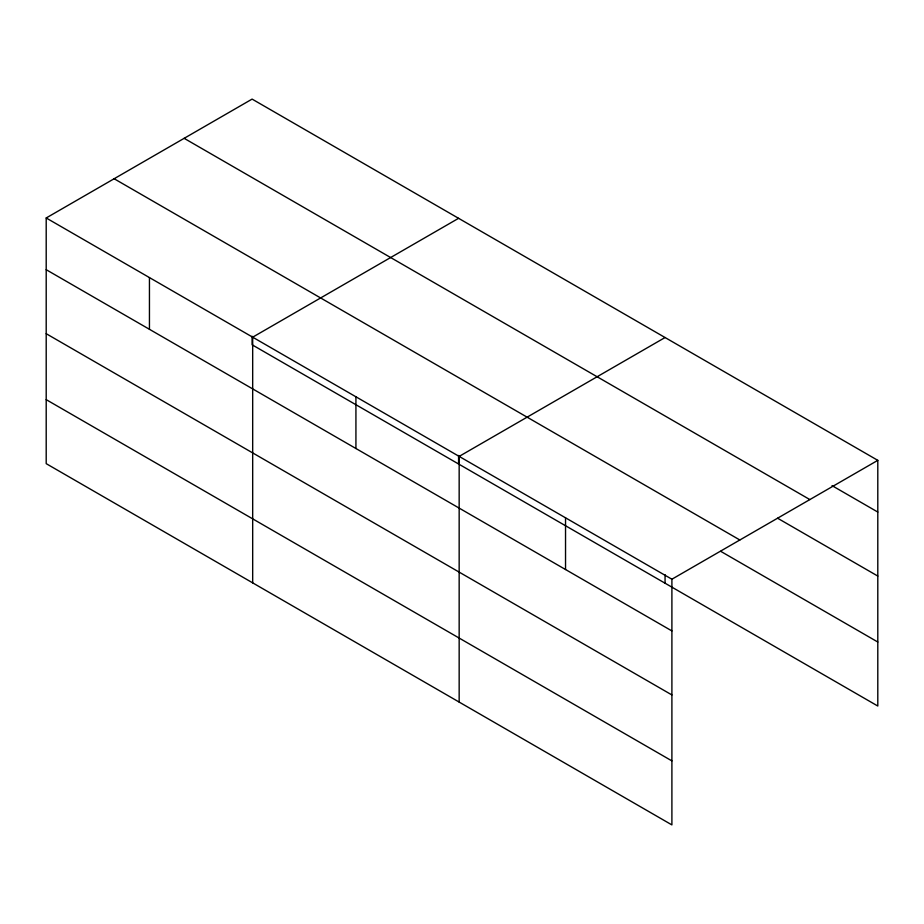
<?xml version="1.0" encoding="UTF-8"?>
<svg xmlns="http://www.w3.org/2000/svg" width="924" height="924" viewBox="0 0 924 924"><rect width="100%" height="100%" fill="white"/><g stroke="black" fill="none" stroke-linecap="round" stroke-linejoin="round"><path stroke-width="1.39" d="M46.2 217.972L671.898 579.221L671.898 824.901L46.2 463.652L46.2 217.972L252.102 99.099L877.8 460.348L877.8 706.028L252.102 344.779L252.102 336.244M458.581 218.307L252.679 337.179L252.679 582.871M665.061 337.526L459.159 456.398L459.159 702.078M671.898 579.221L877.8 460.348M832.039 485.643L877.8 512.058M184.153 138.323L809.851 499.572M777.615 518.225L877.8 576.068M114.149 178.748L739.847 539.986M720.72 551.328L877.8 642.018M46.2 269.692L671.898 630.93M46.2 333.691L671.898 694.94M46.2 399.642L671.898 760.891M665.061 574.67L665.061 583.206M565.534 517.81L565.534 569.519M458.581 455.463L458.581 463.987M355.925 396.789L355.925 448.51M149.445 277.581L149.445 329.291"/></g></svg>
